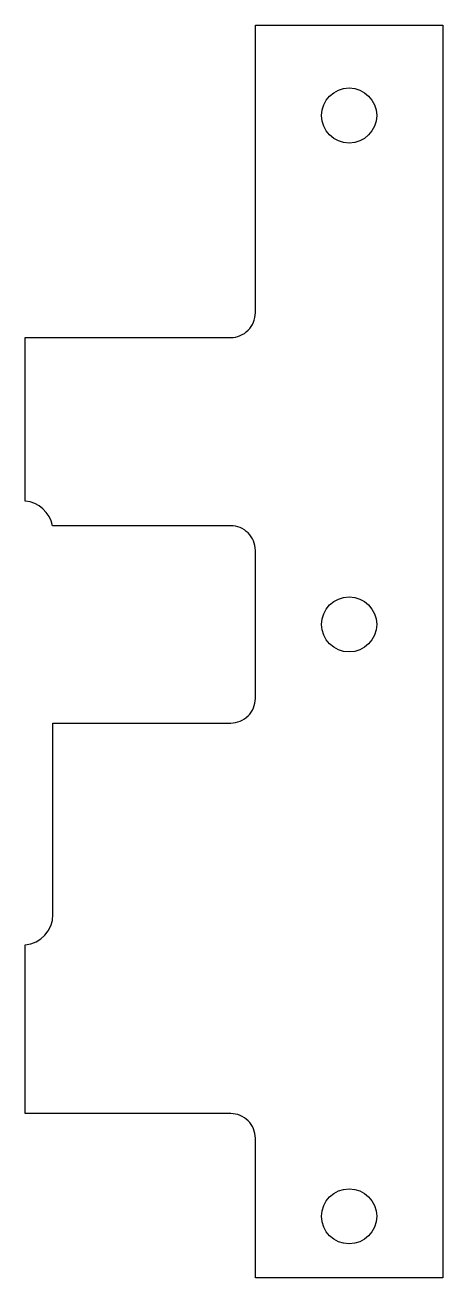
# Model space of a CAD drawing. Header units: millimetres. Extents: x -39 to 12, y -158 to -5.
import ezdxf

# ---------------------------------------------------------------- set-up
doc = ezdxf.new("R2010")
doc.units = ezdxf.units.MM
doc.layers.get('0').update_dxf_attribs({"linetype": 'CONTINUOUS'})

msp = doc.modelspace()

# ---------------------------------------------------------------- linework, layer by layer
for points in [[(-38.68, -117.13, 0.390634), (-35.28, -113.45), (-35.28, -90.15), (-13.68, -90.15, 0.414214), (-10.68, -87.15), (-10.68, -69.15, 0.414214), (-13.68, -66.15), (-35.34, -66.15, 0.33675), (-38.68, -63.16), (-38.68, -43.25), (-13.68, -43.25, 0.414214), (-10.68, -40.25), (-10.68, -5.25), (12.12, -5.25), (12.12, -157.65), (-10.68, -157.65), (-10.68, -140.65, 0.414214), (-13.68, -137.65), (-38.68, -137.65)], [(-35.34, -66.15, 0.33675), (-38.68, -63.16), (-38.68, -43.25), (-13.68, -43.25, 0.414214), (-10.68, -40.25), (-10.68, -5.25), (12.12, -5.25), (12.12, -157.65), (-10.68, -157.65), (-10.68, -140.65, 0.414214), (-13.68, -137.65), (-38.68, -137.65), (-38.68, -117.13, 0.390634), (-35.28, -113.45), (-35.28, -90.15), (-13.68, -90.15, 0.414214), (-10.68, -87.15), (-10.68, -69.15, 0.414214), (-13.68, -66.15)]]:
    msp.add_lwpolyline(points, format="xyb", close=True)
for centre in [(0.72, -16.25), (0.72, -16.25), (0.72, -78.15), (0.72, -78.15), (0.72, -150.15), (0.72, -150.15)]:
    msp.add_circle(centre, 3.35)

doc.saveas('drawing.dxf')
